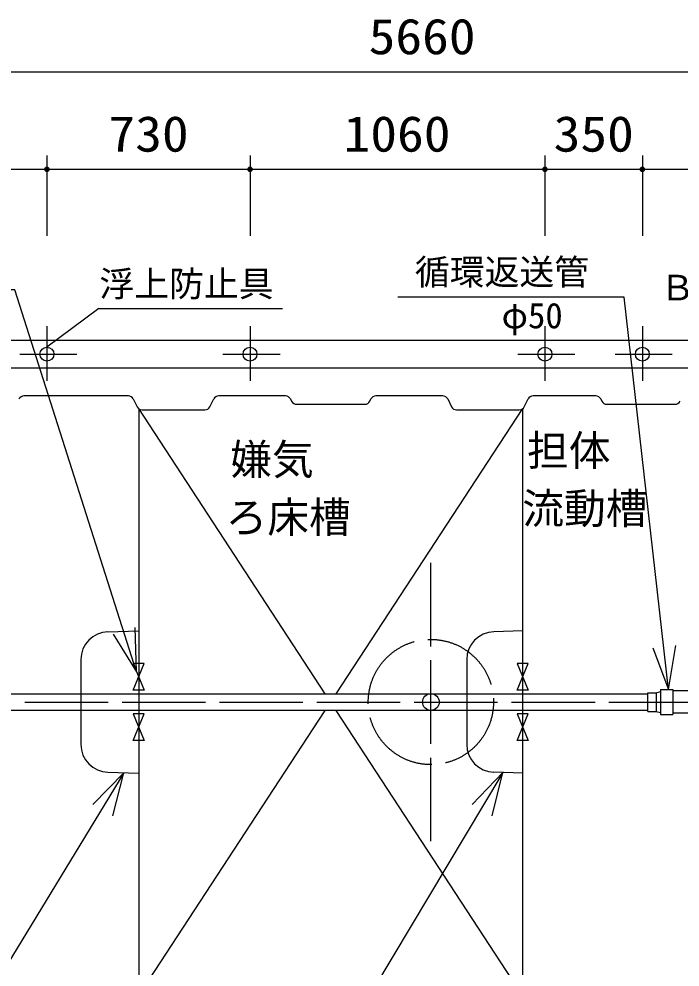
# Model space of a CAD drawing. Units: millimetres, scale not verified. Extents: x -14850 to 14850, y -10500 to 10500.
# Drawn here: x -8537 to -6160, y 314 to 3721 of the extents above; entities that cross this region are included whole.
import ezdxf
from ezdxf.enums import TextEntityAlignment as Align

# ---------------------------------------------------------------- set-up
doc = ezdxf.new("R2010")
doc.units = ezdxf.units.MM
doc.header["$LTSCALE"] = 50
doc.linetypes.add('LONG_DASHED1', pattern=[7, 6, -1])
for name, color, linetype, lineweight in [('0-0_躯体', 5, 'Continuous', 25), ('0-1_機器', 2, 'Continuous', 25), ('0-2_空気管', 3, 'Continuous', 25), ('0-4_文字', 5, 'Continuous', 25), ('0-5_製作', 5, 'Continuous', 25)]:
    doc.layers.add(name, color=color, linetype=linetype, lineweight=lineweight)
doc.styles.add('ＭＳ ゴシック', font='')
doc.styles.get('ＭＳ ゴシック').set_extended_font_data('MS Gothic')

msp = doc.modelspace()

# ---------------------------------------------------------------- linework, layer by layer
at = {"layer": '0-1_機器'}
msp.add_line((-9915.98, 2566.4), (-4255.98, 2566.4), dxfattribs=at)
at = {"layer": '0-2_空気管'}
for p, q in [((-5900.98, 2466.4), (-9257.63, 2466.4)), ((-8143.34, 2366.4), (-8518.62, 2366.4)), ((-8125.45, 2355.35), (-8111.51, 2327.46)), ((-7850.45, 2327.46), (-7836.51, 2355.35)), ((-7578.34, 2366.4), (-7818.62, 2366.4)), ((-7560.45, 2355.35), (-7556.51, 2347.46)), ((-7275.45, 2347.46), (-7271.51, 2355.35)), ((-7013.34, 2366.4), (-7253.62, 2366.4)), ((-6995.45, 2355.35), (-6981.51, 2327.46)), ((-6720.45, 2327.46), (-6706.51, 2355.35)), ((-6463.34, 2366.4), (-6688.62, 2366.4)), ((-6445.45, 2355.35), (-6441.51, 2347.46)), ((-8105.98, 2320.68), (-8105.98, 212.13)), ((-7435.61, 1296.4), (-8105.98, 2320.68)), ((-7538.62, 2336.4), (-7293.34, 2336.4)), ((-7396.35, 1296.4), (-6725.98, 2320.68)), ((-6725.98, 212.13), (-6725.98, 2320.68)), ((-6423.62, 2336.4), (-6178.34, 2336.4)), ((-8093.62, 2316.4), (-7868.34, 2316.4)), ((-6963.62, 2316.4), (-6738.34, 2316.4)), ((-8216.58, 1518.95), (-8105.98, 1521.85)), ((-6725.98, 1521.67), (-6829.6, 1518.95)), ((-8313.96, 1418.99), (-8313.96, 1113.82)), ((-6926.98, 1418.99), (-6926.98, 1113.82)), ((-9343.12, 1296.4), (-6275.98, 1296.4)), ((-6275.98, 1232.9), (-6275.98, 1299.9)), ((-6245.98, 1299.9), (-6245.98, 1232.9)), ((-6230.98, 1311.4), (-6185.98, 1311.4)), ((-6230.98, 1311.4), (-6230.98, 1221.4)), ((-6185.98, 1311.4), (-6185.98, 1221.4)), ((-6115.98, 1306.4), (-6185.98, 1306.4)), ((-6275.98, 1236.4), (-9343.12, 1236.4)), ((-8105.98, 212.13), (-7435.61, 1236.4)), ((-6725.98, 212.13), (-7396.35, 1236.4)), ((-6230.98, 1221.4), (-6185.98, 1221.4)), ((-6115.98, 1226.4), (-6185.98, 1226.4)), ((-8159.38, 1012.36), (-8889.82, -186.2)), ((-8216.58, 1013.85), (-8105.98, 1010.96)), ((-6796.87, 1013), (-7531.3, -213.24)), ((-6725.98, 1011.14), (-6829.6, 1013.85))]:
    msp.add_line(p, q, dxfattribs=at)
at = {"layer": '0-2_空気管', "linetype": 'LONG_DASHED1'}
for p, q in [((-7055.98, 766.4), (-7055.98, 1766.4)), ((-9915.98, 1266.4), (-4215.98, 1266.4))]:
    msp.add_line(p, q, dxfattribs=at)
at = {"layer": '0-2_空気管'}
for points in [[(-8113.54, 1374.55), (-8551.55, 2748.05), (-9334.97, 2748.05)], [(-6201.38, 1311.4), (-6361.27, 2720.98), (-7174.39, 2720.98)], [(-8197.92, 1510.49), (-8113.54, 1374.55), (-8118.64, 1534.46)], [(-6258.5, 1460.86), (-6201.38, 1311.4), (-6176.12, 1469.4)], [(-6275.98, 1299.9), (-6245.98, 1299.9), (-6230.98, 1303.9)], [(-6275.98, 1232.9), (-6245.98, 1232.9), (-6230.98, 1228.9)], [(-8198.83, 857.29), (-8159.38, 1012.36), (-8271.08, 897.79)], [(-6835.61, 857.76), (-6796.87, 1013), (-6908.04, 897.92)]]:
    msp.add_lwpolyline(points, dxfattribs=at)
for points in [[(-8085.98, 1404.4), (-8125.98, 1404.4), (-8085.98, 1308.4), (-8125.98, 1308.4)], [(-6705.98, 1404.4), (-6745.98, 1404.4), (-6705.98, 1308.4), (-6745.98, 1308.4)], [(-8085.98, 1224.4), (-8125.98, 1224.4), (-8085.98, 1128.4), (-8125.98, 1128.4)], [(-6705.98, 1224.4), (-6745.98, 1224.4), (-6705.98, 1128.4), (-6745.98, 1128.4)]]:
    msp.add_lwpolyline(points, close=True, dxfattribs=at)
at = {"layer": '0-2_空気管', "linetype": 'LONG_DASHED1'}
msp.add_circle((-7055.98, 1266.4), 225, dxfattribs=at)
at = {"layer": '0-2_空気管'}
msp.add_circle((-7055.98, 1266.4), 30, dxfattribs=at)
for centre, radius, start, end in [((-8518.62, 2346.4), 20, 90, 153.43494), ((-8143.34, 2346.4), 20, 26.56505, 90), ((-7818.62, 2346.4), 20, 90, 153.43494), ((-7578.34, 2346.4), 20, 26.56505, 90), ((-7253.62, 2346.4), 20, 90, 153.43494), ((-7013.34, 2346.4), 20, 26.56505, 90), ((-6688.62, 2346.4), 20, 90, 153.43494), ((-6463.34, 2346.4), 20, 26.56505, 90), ((-8093.62, 2336.4), 20, 206.56503, 270), ((-7868.34, 2336.4), 20, 270, 333.43494), ((-7538.62, 2356.4), 20, 206.56503, 270), ((-7293.34, 2356.4), 20, 270, 333.43494), ((-6963.62, 2336.4), 20, 206.56503, 270), ((-6738.34, 2336.4), 20, 270, 333.43494), ((-6423.62, 2356.4), 20, 206.56503, 270), ((-6178.34, 2356.4), 20, 270, 333.43494), ((-8213.96, 1418.99), 100, 91.5, 180), ((-6826.98, 1418.99), 100, 91.5, 180), ((-8213.96, 1113.82), 100, 180, 268.5), ((-6826.98, 1113.82), 100, 180, 268.5)]:
    msp.add_arc(centre, radius, start, end, dxfattribs=at)
at = {"layer": '0-4_文字', "color": 4}
for q in [(-8435.98, 2541.4), (-7589.8, 2681)]:
    msp.add_line((-8249.62, 2681), q, dxfattribs=at)
at = {"layer": '0-4_文字', "color": 7}
for p, q in [((-8435.98, 2616.61), (-8435.98, 2420.13)), ((-7705.98, 2616.61), (-7705.98, 2420.13)), ((-6645.98, 2616.61), (-6645.98, 2420.13)), ((-6295.98, 2616.61), (-6295.98, 2420.13)), ((-8533.3, 2516.4), (-8328.16, 2516.4)), ((-7803.3, 2516.4), (-7598.16, 2516.4)), ((-6743.3, 2516.4), (-6538.16, 2516.4)), ((-6393.3, 2516.4), (-6188.16, 2516.4))]:
    msp.add_line(p, q, dxfattribs=at)
for centre in [(-8435.98, 2516.4), (-7705.98, 2516.4), (-6645.98, 2516.4), (-6295.98, 2516.4)]:
    msp.add_circle(centre, 25, dxfattribs=at)
at = {"layer": '0-5_製作', "color": 2}
for p, q in [((-9915.98, 3530.71), (-4255.98, 3530.71)), ((-8435.98, 3230.71), (-8435.98, 2941.78)), ((-7705.98, 3230.71), (-7705.98, 2941.78)), ((-6645.98, 3230.71), (-6645.98, 2941.78)), ((-6295.98, 3230.71), (-6295.98, 2941.78)), ((-9915.98, 3180.71), (-8435.98, 3180.71)), ((-8435.98, 3180.71), (-7705.98, 3180.71)), ((-7705.98, 3180.71), (-6645.98, 3180.71)), ((-6645.98, 3180.71), (-6295.98, 3180.71)), ((-6295.98, 3180.71), (-4255.98, 3180.71))]:
    msp.add_line(p, q, dxfattribs=at)
at = {"layer": '0-5_製作'}
for points in [[(-8442.83, 3188), (-8445.98, 3180.71), (-8443.68, 3187.09)], [(-8442.83, 3188), (-8435.98, 3180.71), (-8445.98, 3180.71)], [(-8443.68, 3187.09), (-8445.98, 3180.71), (-8445.96, 3181.34)], [(-8435.98, 3180.71), (-8445.9, 3179.46), (-8445.98, 3180.71)], [(-8443.68, 3187.09), (-8445.96, 3181.34), (-8444.42, 3186.07)], [(-8444.42, 3186.07), (-8445.96, 3181.34), (-8445.8, 3182.58)], [(-8435.98, 3180.71), (-8445.67, 3178.22), (-8445.9, 3179.46)], [(-8444.42, 3186.07), (-8445.8, 3182.58), (-8445.03, 3184.97)], [(-8445.03, 3184.97), (-8445.8, 3182.58), (-8445.49, 3183.8)], [(-8435.98, 3180.71), (-8445.28, 3177.03), (-8445.67, 3178.22)], [(-8435.98, 3180.71), (-8444.74, 3175.89), (-8445.28, 3177.03)], [(-8435.98, 3180.71), (-8444.07, 3174.83), (-8444.74, 3175.89)], [(-8435.98, 3180.71), (-8443.27, 3173.87), (-8444.07, 3174.83)], [(-8435.98, 3180.71), (-8442.35, 3173.01), (-8443.27, 3173.87)], [(-8441.86, 3188.8), (-8435.98, 3180.71), (-8442.83, 3188)], [(-8435.98, 3180.71), (-8441.34, 3172.27), (-8442.35, 3173.01)], [(-8440.8, 3189.47), (-8435.98, 3180.71), (-8441.86, 3188.8)], [(-8435.98, 3180.71), (-8440.24, 3171.66), (-8441.34, 3172.27)], [(-8439.66, 3190.01), (-8435.98, 3180.71), (-8440.8, 3189.47)], [(-8435.98, 3180.71), (-8439.07, 3171.2), (-8440.24, 3171.66)], [(-8438.47, 3190.4), (-8435.98, 3180.71), (-8439.66, 3190.01)], [(-8435.98, 3170.71), (-8439.07, 3171.2), (-8435.98, 3180.71)], [(-8435.98, 3170.71), (-8437.85, 3170.89), (-8439.07, 3171.2)], [(-8437.23, 3190.63), (-8435.98, 3180.71), (-8438.47, 3190.4)], [(-8435.98, 3170.71), (-8436.61, 3170.73), (-8437.85, 3170.89)], [(-8435.98, 3190.71), (-8435.98, 3180.71), (-8437.23, 3190.63)], [(-8435.35, 3190.69), (-8435.98, 3180.71), (-8435.98, 3190.71)], [(-8434.11, 3190.53), (-8435.98, 3180.71), (-8435.35, 3190.69)], [(-8432.89, 3190.22), (-8435.98, 3180.71), (-8434.11, 3190.53)], [(-8431.72, 3189.76), (-8435.98, 3180.71), (-8432.89, 3190.22)], [(-8431.72, 3189.76), (-8425.98, 3180.71), (-8435.98, 3180.71)], [(-8425.98, 3180.71), (-8435.98, 3170.71), (-8435.98, 3180.71)], [(-8425.98, 3180.71), (-8434.73, 3170.79), (-8435.98, 3170.71)], [(-8425.98, 3180.71), (-8433.49, 3171.03), (-8434.73, 3170.79)], [(-8425.98, 3180.71), (-8432.3, 3171.41), (-8433.49, 3171.03)], [(-8425.98, 3180.71), (-8431.16, 3171.95), (-8432.3, 3171.41)], [(-8430.62, 3189.15), (-8425.98, 3180.71), (-8431.72, 3189.76)], [(-8425.98, 3180.71), (-8430.1, 3172.62), (-8431.16, 3171.95)], [(-8429.61, 3188.42), (-8425.98, 3180.71), (-8430.62, 3189.15)], [(-8425.98, 3180.71), (-8429.13, 3173.42), (-8430.1, 3172.62)], [(-8428.69, 3187.56), (-8425.98, 3180.71), (-8429.61, 3188.42)], [(-8425.98, 3180.71), (-8428.27, 3174.34), (-8429.13, 3173.42)], [(-8427.89, 3186.59), (-8425.98, 3180.71), (-8428.69, 3187.56)], [(-8426, 3180.08), (-8428.27, 3174.34), (-8425.98, 3180.71)], [(-8426, 3180.08), (-8427.54, 3175.35), (-8428.27, 3174.34)], [(-8427.22, 3185.53), (-8425.98, 3180.71), (-8427.89, 3186.59)], [(-8426.16, 3178.84), (-8427.54, 3175.35), (-8426, 3180.08)], [(-8426.16, 3178.84), (-8426.93, 3176.45), (-8427.54, 3175.35)], [(-8426.68, 3184.39), (-8425.98, 3180.71), (-8427.22, 3185.53)], [(-8426.47, 3177.62), (-8426.93, 3176.45), (-8426.16, 3178.84)], [(-8426.29, 3183.2), (-8425.98, 3180.71), (-8426.68, 3184.39)], [(-8426.06, 3181.96), (-8425.98, 3180.71), (-8426.29, 3183.2)], [(-7712.83, 3188), (-7715.98, 3180.71), (-7715.96, 3181.34)], [(-7712.83, 3188), (-7705.98, 3180.71), (-7715.98, 3180.71)], [(-7705.98, 3180.71), (-7715.9, 3179.46), (-7715.98, 3180.71)], [(-7712.83, 3188), (-7715.96, 3181.34), (-7713.69, 3187.09)], [(-7713.69, 3187.09), (-7715.96, 3181.34), (-7715.8, 3182.58)], [(-7705.98, 3180.71), (-7715.67, 3178.22), (-7715.9, 3179.46)], [(-7713.69, 3187.09), (-7715.8, 3182.58), (-7714.42, 3186.07)], [(-7714.42, 3186.07), (-7715.8, 3182.58), (-7715.49, 3183.8)], [(-7705.98, 3180.71), (-7715.28, 3177.03), (-7715.67, 3178.22)], [(-7714.42, 3186.07), (-7715.49, 3183.8), (-7715.03, 3184.97)], [(-7705.98, 3180.71), (-7714.74, 3175.89), (-7715.28, 3177.03)], [(-7705.98, 3180.71), (-7714.07, 3174.83), (-7714.74, 3175.89)], [(-7705.98, 3180.71), (-7713.27, 3173.87), (-7714.07, 3174.83)], [(-7705.98, 3180.71), (-7712.35, 3173.01), (-7713.27, 3173.87)], [(-7711.86, 3188.8), (-7705.98, 3180.71), (-7712.83, 3188)], [(-7705.98, 3180.71), (-7711.34, 3172.27), (-7712.35, 3173.01)], [(-7710.8, 3189.47), (-7705.98, 3180.71), (-7711.86, 3188.8)], [(-7705.98, 3180.71), (-7710.24, 3171.66), (-7711.34, 3172.27)], [(-7709.66, 3190.01), (-7705.98, 3180.71), (-7710.8, 3189.47)], [(-7705.98, 3180.71), (-7709.07, 3171.2), (-7710.24, 3171.66)], [(-7708.47, 3190.4), (-7705.98, 3180.71), (-7709.66, 3190.01)], [(-7705.98, 3170.71), (-7709.07, 3171.2), (-7705.98, 3180.71)], [(-7705.98, 3170.71), (-7707.85, 3170.89), (-7709.07, 3171.2)], [(-7707.23, 3190.63), (-7705.98, 3180.71), (-7708.47, 3190.4)], [(-7705.98, 3170.71), (-7706.61, 3170.73), (-7707.85, 3170.89)], [(-7705.98, 3190.71), (-7705.98, 3180.71), (-7707.23, 3190.63)], [(-7705.35, 3190.69), (-7705.98, 3180.71), (-7705.98, 3190.71)], [(-7704.11, 3190.53), (-7705.98, 3180.71), (-7705.35, 3190.69)], [(-7702.89, 3190.22), (-7705.98, 3180.71), (-7704.11, 3190.53)], [(-7701.72, 3189.76), (-7705.98, 3180.71), (-7702.89, 3190.22)], [(-7701.72, 3189.76), (-7695.98, 3180.71), (-7705.98, 3180.71)], [(-7695.98, 3180.71), (-7705.98, 3170.71), (-7705.98, 3180.71)], [(-7695.98, 3180.71), (-7704.73, 3170.79), (-7705.98, 3170.71)], [(-7695.98, 3180.71), (-7703.49, 3171.03), (-7704.73, 3170.79)], [(-7695.98, 3180.71), (-7702.3, 3171.41), (-7703.49, 3171.03)], [(-7695.98, 3180.71), (-7701.16, 3171.95), (-7702.3, 3171.41)], [(-7700.62, 3189.15), (-7695.98, 3180.71), (-7701.72, 3189.76)], [(-7695.98, 3180.71), (-7700.1, 3172.62), (-7701.16, 3171.95)], [(-7699.61, 3188.42), (-7695.98, 3180.71), (-7700.62, 3189.15)], [(-7695.98, 3180.71), (-7699.13, 3173.42), (-7700.1, 3172.62)], [(-7698.69, 3187.56), (-7695.98, 3180.71), (-7699.61, 3188.42)], [(-7695.98, 3180.71), (-7698.27, 3174.34), (-7699.13, 3173.42)], [(-7697.89, 3186.59), (-7695.98, 3180.71), (-7698.69, 3187.56)], [(-7696, 3180.08), (-7698.27, 3174.34), (-7695.98, 3180.71)], [(-7696.16, 3178.84), (-7698.27, 3174.34), (-7696, 3180.08)], [(-7696.16, 3178.84), (-7697.54, 3175.35), (-7698.27, 3174.34)], [(-7697.22, 3185.53), (-7695.98, 3180.71), (-7697.89, 3186.59)], [(-7696.47, 3177.62), (-7697.54, 3175.35), (-7696.16, 3178.84)], [(-7696.47, 3177.62), (-7696.93, 3176.45), (-7697.54, 3175.35)], [(-7696.68, 3184.39), (-7695.98, 3180.71), (-7697.22, 3185.53)], [(-7696.29, 3183.2), (-7695.98, 3180.71), (-7696.68, 3184.39)], [(-7696.06, 3181.96), (-7695.98, 3180.71), (-7696.29, 3183.2)], [(-6651.86, 3188.8), (-6655.98, 3180.71), (-6655.96, 3181.34)], [(-6651.86, 3188.8), (-6645.98, 3180.71), (-6655.98, 3180.71)], [(-6645.98, 3180.71), (-6655.9, 3179.46), (-6655.98, 3180.71)], [(-6651.86, 3188.8), (-6655.96, 3181.34), (-6652.83, 3188)], [(-6652.83, 3188), (-6655.96, 3181.34), (-6655.8, 3182.58)], [(-6645.98, 3180.71), (-6655.67, 3178.22), (-6655.9, 3179.46)], [(-6652.83, 3188), (-6655.8, 3182.58), (-6653.68, 3187.09)], [(-6653.68, 3187.09), (-6655.8, 3182.58), (-6655.49, 3183.8)], [(-6645.98, 3180.71), (-6655.28, 3177.03), (-6655.67, 3178.22)], [(-6653.68, 3187.09), (-6655.49, 3183.8), (-6654.42, 3186.07)], [(-6654.42, 3186.07), (-6655.49, 3183.8), (-6655.03, 3184.97)], [(-6645.98, 3180.71), (-6654.74, 3175.89), (-6655.28, 3177.03)], [(-6645.98, 3180.71), (-6654.07, 3174.83), (-6654.74, 3175.89)], [(-6645.98, 3180.71), (-6653.27, 3173.87), (-6654.07, 3174.83)], [(-6645.98, 3180.71), (-6652.35, 3173.01), (-6653.27, 3173.87)], [(-6645.98, 3180.71), (-6651.34, 3172.27), (-6652.35, 3173.01)], [(-6650.8, 3189.47), (-6645.98, 3180.71), (-6651.86, 3188.8)], [(-6645.98, 3180.71), (-6650.24, 3171.66), (-6651.34, 3172.27)], [(-6649.66, 3190.01), (-6645.98, 3180.71), (-6650.8, 3189.47)], [(-6645.98, 3170.71), (-6650.24, 3171.66), (-6645.98, 3180.71)], [(-6645.98, 3170.71), (-6649.07, 3171.2), (-6650.24, 3171.66)], [(-6648.47, 3190.4), (-6645.98, 3180.71), (-6649.66, 3190.01)], [(-6645.98, 3170.71), (-6647.85, 3170.89), (-6649.07, 3171.2)], [(-6647.23, 3190.63), (-6645.98, 3180.71), (-6648.47, 3190.4)], [(-6645.98, 3170.71), (-6646.61, 3170.73), (-6647.85, 3170.89)], [(-6645.98, 3190.71), (-6645.98, 3180.71), (-6647.23, 3190.63)], [(-6645.35, 3190.69), (-6645.98, 3180.71), (-6645.98, 3190.71)], [(-6644.11, 3190.53), (-6645.98, 3180.71), (-6645.35, 3190.69)], [(-6642.89, 3190.22), (-6645.98, 3180.71), (-6644.11, 3190.53)], [(-6641.72, 3189.76), (-6645.98, 3180.71), (-6642.89, 3190.22)], [(-6640.62, 3189.15), (-6645.98, 3180.71), (-6641.72, 3189.76)], [(-6640.62, 3189.15), (-6635.98, 3180.71), (-6645.98, 3180.71)], [(-6635.98, 3180.71), (-6645.98, 3170.71), (-6645.98, 3180.71)], [(-6635.98, 3180.71), (-6644.73, 3170.79), (-6645.98, 3170.71)], [(-6635.98, 3180.71), (-6643.49, 3171.03), (-6644.73, 3170.79)], [(-6635.98, 3180.71), (-6642.3, 3171.41), (-6643.49, 3171.03)], [(-6635.98, 3180.71), (-6641.16, 3171.95), (-6642.3, 3171.41)], [(-6635.98, 3180.71), (-6640.1, 3172.62), (-6641.16, 3171.95)], [(-6639.61, 3188.42), (-6635.98, 3180.71), (-6640.62, 3189.15)], [(-6635.98, 3180.71), (-6639.13, 3173.42), (-6640.1, 3172.62)], [(-6638.69, 3187.56), (-6635.98, 3180.71), (-6639.61, 3188.42)], [(-6636, 3180.08), (-6639.13, 3173.42), (-6635.98, 3180.71)], [(-6636.16, 3178.84), (-6639.13, 3173.42), (-6636, 3180.08)], [(-6636.16, 3178.84), (-6638.27, 3174.34), (-6639.13, 3173.42)], [(-6637.89, 3186.59), (-6635.98, 3180.71), (-6638.69, 3187.56)], [(-6636.47, 3177.62), (-6638.27, 3174.34), (-6636.16, 3178.84)], [(-6636.47, 3177.62), (-6637.54, 3175.35), (-6638.27, 3174.34)], [(-6637.22, 3185.53), (-6635.98, 3180.71), (-6637.89, 3186.59)], [(-6636.93, 3176.45), (-6637.54, 3175.35), (-6636.47, 3177.62)], [(-6636.68, 3184.39), (-6635.98, 3180.71), (-6637.22, 3185.53)], [(-6636.29, 3183.2), (-6635.98, 3180.71), (-6636.68, 3184.39)], [(-6636.06, 3181.96), (-6635.98, 3180.71), (-6636.29, 3183.2)], [(-6301.86, 3188.8), (-6305.98, 3180.71), (-6305.96, 3181.34)], [(-6301.86, 3188.8), (-6295.98, 3180.71), (-6305.98, 3180.71)], [(-6295.98, 3180.71), (-6305.9, 3179.46), (-6305.98, 3180.71)], [(-6301.86, 3188.8), (-6305.96, 3181.34), (-6302.83, 3188)], [(-6302.83, 3188), (-6305.96, 3181.34), (-6305.8, 3182.58)], [(-6295.98, 3180.71), (-6305.67, 3178.22), (-6305.9, 3179.46)], [(-6302.83, 3188), (-6305.8, 3182.58), (-6303.69, 3187.09)], [(-6303.69, 3187.09), (-6305.8, 3182.58), (-6305.49, 3183.8)], [(-6295.98, 3180.71), (-6305.28, 3177.03), (-6305.67, 3178.22)], [(-6303.69, 3187.09), (-6305.49, 3183.8), (-6304.42, 3186.07)], [(-6304.42, 3186.07), (-6305.49, 3183.8), (-6305.03, 3184.97)], [(-6295.98, 3180.71), (-6304.74, 3175.89), (-6305.28, 3177.03)], [(-6295.98, 3180.71), (-6304.07, 3174.83), (-6304.74, 3175.89)], [(-6295.98, 3180.71), (-6303.27, 3173.87), (-6304.07, 3174.83)], [(-6295.98, 3180.71), (-6302.35, 3173.01), (-6303.27, 3173.87)], [(-6295.98, 3180.71), (-6301.34, 3172.27), (-6302.35, 3173.01)], [(-6300.8, 3189.47), (-6295.98, 3180.71), (-6301.86, 3188.8)], [(-6295.98, 3180.71), (-6300.24, 3171.66), (-6301.34, 3172.27)], [(-6299.66, 3190.01), (-6295.98, 3180.71), (-6300.8, 3189.47)], [(-6295.98, 3170.71), (-6300.24, 3171.66), (-6295.98, 3180.71)], [(-6295.98, 3170.71), (-6299.07, 3171.2), (-6300.24, 3171.66)], [(-6298.47, 3190.4), (-6295.98, 3180.71), (-6299.66, 3190.01)], [(-6295.98, 3170.71), (-6297.85, 3170.89), (-6299.07, 3171.2)], [(-6297.23, 3190.63), (-6295.98, 3180.71), (-6298.47, 3190.4)], [(-6295.98, 3170.71), (-6296.61, 3170.73), (-6297.85, 3170.89)], [(-6295.98, 3190.71), (-6295.98, 3180.71), (-6297.23, 3190.63)], [(-6295.35, 3190.69), (-6295.98, 3180.71), (-6295.98, 3190.71)], [(-6294.11, 3190.53), (-6295.98, 3180.71), (-6295.35, 3190.69)], [(-6292.89, 3190.22), (-6295.98, 3180.71), (-6294.11, 3190.53)], [(-6291.72, 3189.76), (-6295.98, 3180.71), (-6292.89, 3190.22)], [(-6290.62, 3189.15), (-6295.98, 3180.71), (-6291.72, 3189.76)], [(-6290.62, 3189.15), (-6285.98, 3180.71), (-6295.98, 3180.71)], [(-6285.98, 3180.71), (-6295.98, 3170.71), (-6295.98, 3180.71)], [(-6285.98, 3180.71), (-6294.73, 3170.79), (-6295.98, 3170.71)], [(-6285.98, 3180.71), (-6293.49, 3171.03), (-6294.73, 3170.79)], [(-6285.98, 3180.71), (-6292.3, 3171.41), (-6293.49, 3171.03)], [(-6285.98, 3180.71), (-6291.16, 3171.95), (-6292.3, 3171.41)], [(-6285.98, 3180.71), (-6290.1, 3172.62), (-6291.16, 3171.95)], [(-6289.61, 3188.42), (-6285.98, 3180.71), (-6290.62, 3189.15)], [(-6285.98, 3180.71), (-6289.13, 3173.42), (-6290.1, 3172.62)], [(-6288.69, 3187.56), (-6285.98, 3180.71), (-6289.61, 3188.42)], [(-6286, 3180.08), (-6289.13, 3173.42), (-6285.98, 3180.71)], [(-6286.16, 3178.84), (-6289.13, 3173.42), (-6286, 3180.08)], [(-6286.16, 3178.84), (-6288.27, 3174.34), (-6289.13, 3173.42)], [(-6287.89, 3186.59), (-6285.98, 3180.71), (-6288.69, 3187.56)], [(-6286.47, 3177.62), (-6288.27, 3174.34), (-6286.16, 3178.84)], [(-6286.47, 3177.62), (-6287.54, 3175.35), (-6288.27, 3174.34)], [(-6287.22, 3185.53), (-6285.98, 3180.71), (-6287.89, 3186.59)], [(-6286.93, 3176.45), (-6287.54, 3175.35), (-6286.47, 3177.62)], [(-6286.68, 3184.39), (-6285.98, 3180.71), (-6287.22, 3185.53)], [(-6286.29, 3183.2), (-6285.98, 3180.71), (-6286.68, 3184.39)], [(-6286.06, 3181.96), (-6285.98, 3180.71), (-6286.29, 3183.2)]]:
    msp.add_solid(points, dxfattribs=at)

# ---------------------------------------------------------------- texts
at = {"layer": '0-0_躯体', "color": 4, "style": 'ＭＳ ゴシック'}
msp.add_text('Ｂ', height=91.79, dxfattribs=at).set_placement((-6231.81, 2682.18), align=Align.BOTTOM_LEFT)
at = {"layer": '0-2_空気管', "color": 4, "style": 'ＭＳ ゴシック'}
for s, height, p in [('\u3000循環返送管\u3000', 91.79, (-7238.71, 2738.37)), ('\u3000\u3000φ50', 91.79, (-7052.3, 2581.83)), ('担体', 110, (-6710.49, 2082.1)), ('嫌気', 110, (-7777.22, 2050.43)), ('流動槽', 110, (-6727.3, 1874.1)), ('ろ床槽', 110, (-7794.03, 1842.43))]:
    msp.add_text(s, height=height, dxfattribs=at).set_placement(p, align=Align.BOTTOM_LEFT)
at = {"layer": '0-4_文字', "color": 4, "style": 'ＭＳ ゴシック'}
msp.add_text('浮上防止具', height=91.79, dxfattribs=at).set_placement((-8247.58, 2695.88), align=Align.BOTTOM_LEFT)
at = {"layer": '0-5_製作', "color": 4, "style": 'ＭＳ ゴシック', "width": 1.1}
for s, p in [('5660', (-7279.73, 3555.71)), ('730', (-8214.73, 3205.71)), ('1060', (-7369.73, 3205.71)), ('350', (-6614.73, 3205.71))]:
    msp.add_text(s, height=128.4, dxfattribs=at).set_placement(p, align=Align.BOTTOM_LEFT)

doc.saveas('drawing.dxf')
